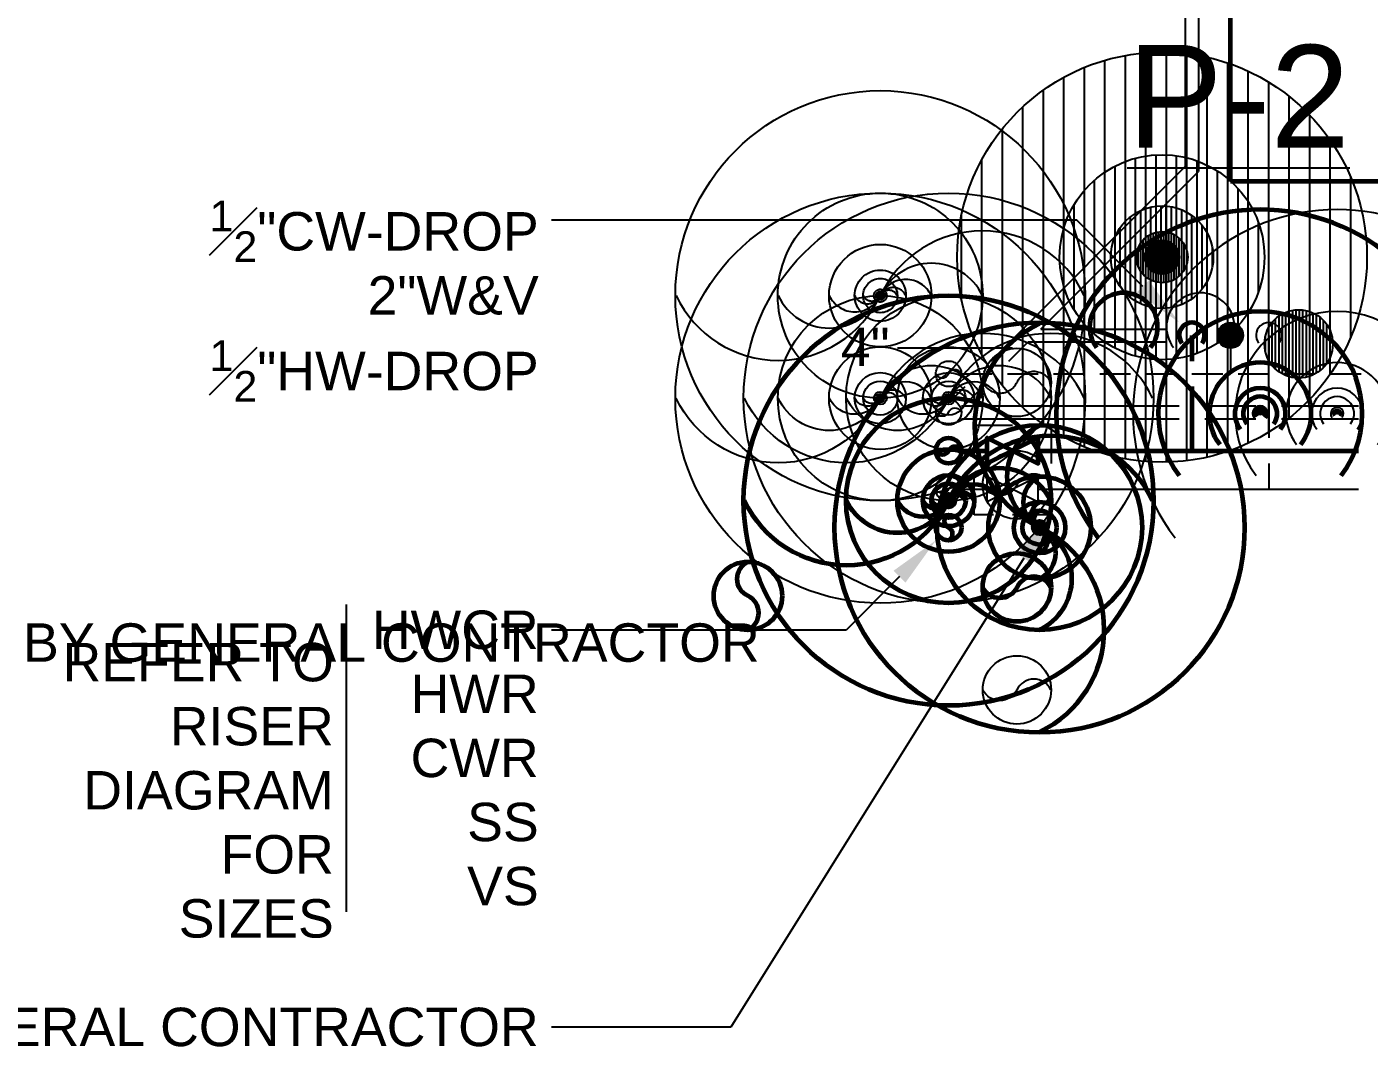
# Model space of a CAD drawing. Extents: x 2104 to 16979, y 4026 to 5124.
# Drawn here: x 8770.6 to 8927.8, y 4785.9 to 4906.6 of the extents above; entities that cross this region are included whole.
import ezdxf
from ezdxf import colors
from ezdxf.entities.mleader import LeaderData, LeaderLine
from ezdxf.math import Vec2, Vec3

# ---------------------------------------------------------------- set-up
doc = ezdxf.new("R2010")
doc.units = 0
doc.header["$LTSCALE"] = 18
doc.header["$MEASUREMENT"] = 0
doc.linetypes.add('HIDDEN', pattern=[0.375, 0.25, -0.125])
doc.linetypes.add('VENT', pattern=[0.30000000000000004, 0.2, -0.1])
for name, color, linetype in [('G-ANNO-TEXT', 70, 'Continuous'), ('P-HW-N', 1, 'Continuous'), ('P-HW-N @ 1 (1)', 1, 'Continuous'), ('P-HW-N @ 1 (2)', 1, 'Continuous'), ('P-HW-N @ 12', 1, 'Continuous'), ('P-HW-N @ 128', 1, 'Continuous'), ('P-HW-N @ 16', 1, 'Continuous'), ('P-HW-N @ 192', 1, 'Continuous'), ('P-HW-N @ 2', 1, 'Continuous'), ('P-HW-N @ 24', 1, 'Continuous'), ('P-HW-N @ 384', 1, 'Continuous'), ('P-HW-N @ 4', 1, 'Continuous'), ('P-HW-N @ 48', 1, 'Continuous'), ('P-HW-N @ 64', 1, 'Continuous'), ('P-HW-N @ 768', 1, 'Continuous'), ('P-HW-N @ 8', 1, 'Continuous'), ('P-HW-N @ 96', 1, 'Continuous'), ('P-SAN-N', 6, 'Continuous'), ('P-SAN-N @ 1 (1)', 6, 'Continuous'), ('P-SAN-N @ 1 (2)', 6, 'Continuous'), ('P-SAN-N @ 12', 6, 'Continuous'), ('P-SAN-N @ 128', 6, 'Continuous'), ('P-SAN-N @ 16', 6, 'Continuous'), ('P-SAN-N @ 192', 6, 'Continuous'), ('P-SAN-N @ 2', 6, 'Continuous'), ('P-SAN-N @ 24', 6, 'Continuous'), ('P-SAN-N @ 384', 6, 'Continuous'), ('P-SAN-N @ 4', 6, 'Continuous'), ('P-SAN-N @ 48', 6, 'Continuous'), ('P-SAN-N @ 64', 6, 'Continuous'), ('P-SAN-N @ 768', 6, 'Continuous'), ('P-SAN-N @ 8', 6, 'Continuous'), ('P-SAN-N @ 96', 6, 'Continuous'), ('P-SANV-N', 5, 'VENT'), ('P-SANV-N @ 1 (1)', 5, 'VENT'), ('P-SANV-N @ 1 (2)', 5, 'VENT'), ('P-SANV-N @ 12', 5, 'VENT'), ('P-SANV-N @ 128', 5, 'VENT'), ('P-SANV-N @ 16', 5, 'VENT'), ('P-SANV-N @ 192', 5, 'VENT'), ('P-SANV-N @ 2', 5, 'VENT'), ('P-SANV-N @ 24', 5, 'VENT'), ('P-SANV-N @ 384', 5, 'VENT'), ('P-SANV-N @ 4', 5, 'VENT'), ('P-SANV-N @ 48', 5, 'VENT'), ('P-SANV-N @ 64', 5, 'VENT'), ('P-SANV-N @ 768', 5, 'VENT'), ('P-SANV-N @ 8', 5, 'VENT'), ('P-SANV-N @ 96', 5, 'VENT')]:
    doc.layers.add(name, color=color, linetype=linetype)
for name, color, linetype, lineweight in [('P-CW-N', 4, 'Continuous', 60), ('P-CW-N @ 1 (1)', 4, 'Continuous', 60), ('P-CW-N @ 1 (2)', 4, 'Continuous', 60), ('P-CW-N @ 12', 4, 'Continuous', 60), ('P-CW-N @ 128', 4, 'Continuous', 60), ('P-CW-N @ 16', 4, 'Continuous', 60), ('P-CW-N @ 192', 4, 'Continuous', 60), ('P-CW-N @ 2', 4, 'Continuous', 60), ('P-CW-N @ 24', 4, 'Continuous', 60), ('P-CW-N @ 384', 4, 'Continuous', 60), ('P-CW-N @ 4', 4, 'Continuous', 60), ('P-CW-N @ 48', 4, 'Continuous', 60), ('P-CW-N @ 64', 4, 'Continuous', 60), ('P-CW-N @ 768', 4, 'Continuous', 60), ('P-CW-N @ 8', 4, 'Continuous', 60), ('P-CW-N @ 96', 4, 'Continuous', 60), ('P-HWC-N', 2, 'Continuous', 60), ('P-HWC-N @ 1 (1)', 2, 'Continuous', 60), ('P-HWC-N @ 1 (2)', 2, 'Continuous', 60), ('P-HWC-N @ 12', 2, 'Continuous', 60), ('P-HWC-N @ 128', 2, 'Continuous', 60), ('P-HWC-N @ 16', 2, 'Continuous', 60), ('P-HWC-N @ 192', 2, 'Continuous', 60), ('P-HWC-N @ 2', 2, 'Continuous', 60), ('P-HWC-N @ 24', 2, 'Continuous', 60), ('P-HWC-N @ 384', 2, 'Continuous', 60), ('P-HWC-N @ 4', 2, 'Continuous', 60), ('P-HWC-N @ 48', 2, 'Continuous', 60), ('P-HWC-N @ 64', 2, 'Continuous', 60), ('P-HWC-N @ 768', 2, 'Continuous', 60), ('P-HWC-N @ 8', 2, 'Continuous', 60), ('P-HWC-N @ 96', 2, 'Continuous', 60)]:
    doc.layers.add(name, color=color, linetype=linetype, lineweight=lineweight)
doc.layers.get('0').freeze()
doc.styles.add('Arial', font='arial.ttf')
doc.dimstyles.new('Loop048', dxfattribs={"dimscale": 0, "dimtxt": 0.09375, "dimasz": 0.03125, "dimexe": 0.0625, "dimexo": 0.0625, "dimgap": 0.09375, "dimtad": 1, "dimdec": 4, "dimzin": 3, "dimdsep": 46, "dimlunit": 4, "dimtxsty": 'Arial', "dimblk": 'OBLIQUE', "dimcen": 0.09375, "dimdle": 0.0625, "dimclrd": 256, "dimclre": 256, "dimclrt": 256, "dimadec": 4, "dimazin": 0, "dimtfac": 0.8, "dimtdec": 4, "dimtix": 1, "dimtofl": 0, "dimtmove": 1, "dimatfit": 0, "dimldrblk": 'LeaderNoteBlock', "dimfxl": 1, "dimfrac": 1, "dimtolj": 1, "dimtzin": 0, "dimlwd": -1, "dimlwe": -1, "dimarcsym": 0})

# ---------------------------------------------------------------- blocks, each defined once
blk = doc.blocks.new('*U7')
h = blk.add_hatch()
h.set_pattern_fill('ANSI31', color=256, scale=0.025, angle=135)
h.set_pattern_definition([(180, (0, 0), (-4.336808689942018e-19, -0.003125), [])])
edge = h.paths.add_edge_path()
edge.add_arc((-3.469446951953614e-18, -6.938893903907228e-18), 0.03125000000000001, 0, 360)
blk.add_circle((0, 0), 0.03125)
blk = doc.blocks.new('*U435')
at = {"layer": 'P-SANV-N @ 1 (1)', "rotation": 270}
blk.add_blockref('*U7', (8951.5, 4927.343581524154), dxfattribs=at)
at = {"layer": 'P-SANV-N @ 1 (2)', "rotation": 270}
blk.add_blockref('*U7', (8951.5, 4927.343581524154), dxfattribs=at)
at = {"layer": 'P-SANV-N @ 12', "xscale": 12, "yscale": 12, "zscale": 12, "rotation": 270}
blk.add_blockref('*U7', (8951.5, 4927.343581524154), dxfattribs=at)
at = {"layer": 'P-SANV-N @ 128', "xscale": 128, "yscale": 128, "zscale": 128, "rotation": 270}
blk.add_blockref('*U7', (8967.5, 4937.5), dxfattribs=at)
at = {"layer": 'P-SANV-N @ 16', "xscale": 16, "yscale": 16, "zscale": 16, "rotation": 270}
blk.add_blockref('*U7', (8951.5, 4927.343581524154), dxfattribs=at)
at = {"layer": 'P-SANV-N @ 192', "xscale": 192, "yscale": 192, "zscale": 192, "rotation": 270}
blk.add_blockref('*U7', (8951.5, 4927.343581524154), dxfattribs=at)
at = {"layer": 'P-SANV-N @ 2', "xscale": 2, "yscale": 2, "zscale": 2, "rotation": 270}
blk.add_blockref('*U7', (8951.5, 4927.343581524154), dxfattribs=at)
at = {"layer": 'P-SANV-N @ 24', "xscale": 24, "yscale": 24, "zscale": 24, "rotation": 270}
blk.add_blockref('*U7', (8951.5, 4927.343581524154), dxfattribs=at)
at = {"layer": 'P-SANV-N @ 384', "xscale": 384, "yscale": 384, "zscale": 384, "rotation": 270}
blk.add_blockref('*U7', (8951.5, 4927.343581524154), dxfattribs=at)
at = {"layer": 'P-SANV-N @ 4', "xscale": 4, "yscale": 4, "zscale": 4, "rotation": 270}
blk.add_blockref('*U7', (8951.5, 4927.343581524154), dxfattribs=at)
at = {"layer": 'P-SANV-N @ 48', "xscale": 48, "yscale": 48, "zscale": 48, "rotation": 270}
blk.add_blockref('*U7', (8928, 5011.5), dxfattribs=at)
at = {"layer": 'P-SANV-N @ 64', "xscale": 64, "yscale": 64, "zscale": 64, "rotation": 270}
blk.add_blockref('*U7', (8951.5, 4927.343581524154), dxfattribs=at)
at = {"layer": 'P-SANV-N @ 768', "xscale": 768, "yscale": 768, "zscale": 768, "rotation": 270}
blk.add_blockref('*U7', (8951.5, 4927.343581524154), dxfattribs=at)
at = {"layer": 'P-SANV-N @ 8', "xscale": 8, "yscale": 8, "zscale": 8, "rotation": 270}
blk.add_blockref('*U7', (8951.5, 4927.343581524154), dxfattribs=at)
at = {"layer": 'P-SANV-N @ 96', "xscale": 96, "yscale": 96, "zscale": 96, "rotation": 270}
blk.add_blockref('*U7', (8951.5, 4927.343581524154), dxfattribs=at)
blk = doc.blocks.new('*U443')
at = {"layer": 'P-SAN-N @ 1 (1)', "rotation": 270}
blk.add_blockref('*U7', (8903.5, 4879.656418475847), dxfattribs=at)
at = {"layer": 'P-SAN-N @ 1 (2)', "rotation": 270}
blk.add_blockref('*U7', (8903.5, 4879.656418475847), dxfattribs=at)
at = {"layer": 'P-SAN-N @ 12', "xscale": 12, "yscale": 12, "zscale": 12, "rotation": 270}
blk.add_blockref('*U7', (8903.5, 4879.656418475847), dxfattribs=at)
at = {"layer": 'P-SAN-N @ 128', "xscale": 128, "yscale": 128, "zscale": 128, "rotation": 270}
blk.add_blockref('*U7', (8919.5, 4869.500000000001), dxfattribs=at)
at = {"layer": 'P-SAN-N @ 16', "xscale": 16, "yscale": 16, "zscale": 16, "rotation": 270}
blk.add_blockref('*U7', (8903.5, 4879.656418475847), dxfattribs=at)
at = {"layer": 'P-SAN-N @ 192', "xscale": 192, "yscale": 192, "zscale": 192, "rotation": 270}
blk.add_blockref('*U7', (8903.5, 4879.656418475847), dxfattribs=at)
at = {"layer": 'P-SAN-N @ 2', "xscale": 2, "yscale": 2, "zscale": 2, "rotation": 270}
blk.add_blockref('*U7', (8903.5, 4879.656418475847), dxfattribs=at)
at = {"layer": 'P-SAN-N @ 24', "xscale": 24, "yscale": 24, "zscale": 24, "rotation": 270}
blk.add_blockref('*U7', (8903.5, 4879.656418475847), dxfattribs=at)
at = {"layer": 'P-SAN-N @ 384', "xscale": 384, "yscale": 384, "zscale": 384, "rotation": 270}
blk.add_blockref('*U7', (8903.5, 4879.656418475847), dxfattribs=at)
at = {"layer": 'P-SAN-N @ 4', "xscale": 4, "yscale": 4, "zscale": 4, "rotation": 270}
blk.add_blockref('*U7', (8903.5, 4879.656418475847), dxfattribs=at)
at = {"layer": 'P-SAN-N @ 48', "xscale": 48, "yscale": 48, "zscale": 48, "rotation": 270}
blk.add_blockref('*U7', (8911.5, 4870.500000000001), dxfattribs=at)
at = {"layer": 'P-SAN-N @ 64', "xscale": 64, "yscale": 64, "zscale": 64, "rotation": 270}
blk.add_blockref('*U7', (8903.5, 4879.656418475847), dxfattribs=at)
at = {"layer": 'P-SAN-N @ 768', "xscale": 768, "yscale": 768, "zscale": 768, "rotation": 270}
blk.add_blockref('*U7', (8903.5, 4879.656418475847), dxfattribs=at)
at = {"layer": 'P-SAN-N @ 8', "xscale": 8, "yscale": 8, "zscale": 8, "rotation": 270}
blk.add_blockref('*U7', (8903.5, 4879.656418475847), dxfattribs=at)
at = {"layer": 'P-SAN-N @ 96', "xscale": 96, "yscale": 96, "zscale": 96, "rotation": 270}
blk.add_blockref('*U7', (8903.5, 4879.656418475847), dxfattribs=at)
blk = doc.blocks.new('*U8')
at = {"linetype": 'Continuous'}
blk.add_arc((0, 0), 0.03111555437015312, 232.5669694738212, 127.4330305261797, dxfattribs=at)
blk = doc.blocks.new('*U444')
at = {"layer": 'P-CW-N @ 1 (1)', "rotation": 89.99999999999999}
blk.add_blockref('*U8', (8914.999999999998, 4861.343581524154), dxfattribs=at)
at = {"layer": 'P-CW-N @ 1 (2)', "rotation": 89.99999999999999}
blk.add_blockref('*U8', (8914.999999999998, 4861.343581524154), dxfattribs=at)
at = {"layer": 'P-CW-N @ 12', "xscale": 12, "yscale": 12, "zscale": 12, "rotation": 89.99999999999999}
blk.add_blockref('*U8', (8914.999999999998, 4861.343581524154), dxfattribs=at)
at = {"layer": 'P-CW-N @ 128', "xscale": 128, "yscale": 128, "zscale": 128, "rotation": 89.99999999999999}
blk.add_blockref('*U8', (8898.999999999998, 4871.5), dxfattribs=at)
at = {"layer": 'P-CW-N @ 16', "xscale": 16, "yscale": 16, "zscale": 16, "rotation": 89.99999999999999}
blk.add_blockref('*U8', (8914.999999999998, 4861.343581524154), dxfattribs=at)
at = {"layer": 'P-CW-N @ 192', "xscale": 192, "yscale": 192, "zscale": 192, "rotation": 89.99999999999999}
blk.add_blockref('*U8', (8914.999999999998, 4861.343581524154), dxfattribs=at)
at = {"layer": 'P-CW-N @ 2', "xscale": 2, "yscale": 2, "zscale": 2, "rotation": 89.99999999999999}
blk.add_blockref('*U8', (8914.999999999998, 4861.343581524154), dxfattribs=at)
at = {"layer": 'P-CW-N @ 24', "xscale": 24, "yscale": 24, "zscale": 24, "rotation": 89.99999999999999}
blk.add_blockref('*U8', (8914.999999999998, 4861.343581524154), dxfattribs=at)
at = {"layer": 'P-CW-N @ 384', "xscale": 384, "yscale": 384, "zscale": 384, "rotation": 89.99999999999999}
blk.add_blockref('*U8', (8914.999999999998, 4861.343581524154), dxfattribs=at)
at = {"layer": 'P-CW-N @ 4', "xscale": 4, "yscale": 4, "zscale": 4, "rotation": 89.99999999999999}
blk.add_blockref('*U8', (8914.999999999998, 4861.343581524154), dxfattribs=at)
at = {"layer": 'P-CW-N @ 48', "xscale": 48, "yscale": 48, "zscale": 48, "rotation": 89.99999999999999}
blk.add_blockref('*U8', (8906.999999999998, 4870.5), dxfattribs=at)
at = {"layer": 'P-CW-N @ 64', "xscale": 64, "yscale": 64, "zscale": 64, "rotation": 89.99999999999999}
blk.add_blockref('*U8', (8914.999999999998, 4861.343581524154), dxfattribs=at)
at = {"layer": 'P-CW-N @ 768', "xscale": 768, "yscale": 768, "zscale": 768, "rotation": 89.99999999999999}
blk.add_blockref('*U8', (8914.999999999998, 4861.343581524154), dxfattribs=at)
at = {"layer": 'P-CW-N @ 8', "xscale": 8, "yscale": 8, "zscale": 8, "rotation": 89.99999999999999}
blk.add_blockref('*U8', (8914.999999999998, 4861.343581524154), dxfattribs=at)
at = {"layer": 'P-CW-N @ 96', "xscale": 96, "yscale": 96, "zscale": 96, "rotation": 89.99999999999999}
blk.add_blockref('*U8', (8914.999999999998, 4861.343581524154), dxfattribs=at)
blk = doc.blocks.new('*U445')
at = {"layer": 'P-HW-N @ 1 (1)', "rotation": 89.99999999999999}
blk.add_blockref('*U8', (8923.999999999998, 4861.343581524154), dxfattribs=at)
at = {"layer": 'P-HW-N @ 1 (2)', "rotation": 89.99999999999999}
blk.add_blockref('*U8', (8923.999999999998, 4861.343581524154), dxfattribs=at)
at = {"layer": 'P-HW-N @ 12', "xscale": 12, "yscale": 12, "zscale": 12, "rotation": 89.99999999999999}
blk.add_blockref('*U8', (8923.999999999998, 4861.343581524154), dxfattribs=at)
at = {"layer": 'P-HW-N @ 128', "xscale": 128, "yscale": 128, "zscale": 128, "rotation": 89.99999999999999}
blk.add_blockref('*U8', (8907.999999999998, 4871.5), dxfattribs=at)
at = {"layer": 'P-HW-N @ 16', "xscale": 16, "yscale": 16, "zscale": 16, "rotation": 89.99999999999999}
blk.add_blockref('*U8', (8923.999999999998, 4861.343581524154), dxfattribs=at)
at = {"layer": 'P-HW-N @ 192', "xscale": 192, "yscale": 192, "zscale": 192, "rotation": 89.99999999999999}
blk.add_blockref('*U8', (8923.999999999998, 4861.343581524154), dxfattribs=at)
at = {"layer": 'P-HW-N @ 2', "xscale": 2, "yscale": 2, "zscale": 2, "rotation": 89.99999999999999}
blk.add_blockref('*U8', (8923.999999999998, 4861.343581524154), dxfattribs=at)
at = {"layer": 'P-HW-N @ 24', "xscale": 24, "yscale": 24, "zscale": 24, "rotation": 89.99999999999999}
blk.add_blockref('*U8', (8923.999999999998, 4861.343581524154), dxfattribs=at)
at = {"layer": 'P-HW-N @ 384', "xscale": 384, "yscale": 384, "zscale": 384, "rotation": 89.99999999999999}
blk.add_blockref('*U8', (8923.999999999998, 4861.343581524154), dxfattribs=at)
at = {"layer": 'P-HW-N @ 4', "xscale": 4, "yscale": 4, "zscale": 4, "rotation": 89.99999999999999}
blk.add_blockref('*U8', (8923.999999999998, 4861.343581524154), dxfattribs=at)
at = {"layer": 'P-HW-N @ 48', "xscale": 48, "yscale": 48, "zscale": 48, "rotation": 89.99999999999999}
blk.add_blockref('*U8', (8915.999999999998, 4870.5), dxfattribs=at)
at = {"layer": 'P-HW-N @ 64', "xscale": 64, "yscale": 64, "zscale": 64, "rotation": 89.99999999999999}
blk.add_blockref('*U8', (8923.999999999998, 4861.343581524154), dxfattribs=at)
at = {"layer": 'P-HW-N @ 768', "xscale": 768, "yscale": 768, "zscale": 768, "rotation": 89.99999999999999}
blk.add_blockref('*U8', (8923.999999999998, 4861.343581524154), dxfattribs=at)
at = {"layer": 'P-HW-N @ 8', "xscale": 8, "yscale": 8, "zscale": 8, "rotation": 89.99999999999999}
blk.add_blockref('*U8', (8923.999999999998, 4861.343581524154), dxfattribs=at)
at = {"layer": 'P-HW-N @ 96', "xscale": 96, "yscale": 96, "zscale": 96, "rotation": 89.99999999999999}
blk.add_blockref('*U8', (8923.999999999998, 4861.343581524154), dxfattribs=at)
blk = doc.blocks.new('*U6')
blk.add_lwpolyline([(-3.332323771482692e-18, 0.03111555437015312, 0.6342579873937333), (-8.890457814381136e-18, 5.234717341758689e-34, -0.6342579873937336), (-6.793508145416166e-18, -0.03111555437015312)], format="xyb")
blk.add_circle((0, 0), 0.03125)
blk = doc.blocks.new('*U450')
at = {"layer": 'P-CW-N @ 1 (1)', "rotation": 270}
blk.add_blockref('*U6', (8878.5, 4851.156418475846), dxfattribs=at)
at = {"layer": 'P-CW-N @ 1 (2)', "rotation": 270}
blk.add_blockref('*U6', (8878.5, 4851.156418475846), dxfattribs=at)
at = {"layer": 'P-CW-N @ 12', "xscale": 12, "yscale": 12, "zscale": 12, "rotation": 270}
blk.add_blockref('*U6', (8878.5, 4851.156418475846), dxfattribs=at)
at = {"layer": 'P-CW-N @ 128', "xscale": 128, "yscale": 128, "zscale": 128, "rotation": 270}
blk.add_blockref('*U6', (8886.5, 4841), dxfattribs=at)
at = {"layer": 'P-CW-N @ 16', "xscale": 16, "yscale": 16, "zscale": 16, "rotation": 270}
blk.add_blockref('*U6', (8878.5, 4851.156418475846), dxfattribs=at)
at = {"layer": 'P-CW-N @ 192', "xscale": 192, "yscale": 192, "zscale": 192, "rotation": 270}
blk.add_blockref('*U6', (8878.5, 4851.156418475846), dxfattribs=at)
at = {"layer": 'P-CW-N @ 2', "xscale": 2, "yscale": 2, "zscale": 2, "rotation": 270}
blk.add_blockref('*U6', (8878.5, 4851.156418475846), dxfattribs=at)
at = {"layer": 'P-CW-N @ 24', "xscale": 24, "yscale": 24, "zscale": 24, "rotation": 270}
blk.add_blockref('*U6', (8878.5, 4851.156418475846), dxfattribs=at)
at = {"layer": 'P-CW-N @ 384', "xscale": 384, "yscale": 384, "zscale": 384, "rotation": 270}
blk.add_blockref('*U6', (8878.5, 4851.156418475846), dxfattribs=at)
at = {"layer": 'P-CW-N @ 4', "xscale": 4, "yscale": 4, "zscale": 4, "rotation": 270}
blk.add_blockref('*U6', (8878.5, 4851.156418475846), dxfattribs=at)
at = {"layer": 'P-CW-N @ 48', "xscale": 48, "yscale": 48, "zscale": 48, "rotation": 270}
blk.add_blockref('*U6', (8878.5, 4857), dxfattribs=at)
at = {"layer": 'P-CW-N @ 64', "xscale": 64, "yscale": 64, "zscale": 64, "rotation": 270}
blk.add_blockref('*U6', (8878.5, 4851.156418475846), dxfattribs=at)
at = {"layer": 'P-CW-N @ 768', "xscale": 768, "yscale": 768, "zscale": 768, "rotation": 270}
blk.add_blockref('*U6', (8878.5, 4851.156418475846), dxfattribs=at)
at = {"layer": 'P-CW-N @ 8', "xscale": 8, "yscale": 8, "zscale": 8, "rotation": 270}
blk.add_blockref('*U6', (8878.5, 4851.156418475846), dxfattribs=at)
at = {"layer": 'P-CW-N @ 96', "xscale": 96, "yscale": 96, "zscale": 96, "rotation": 270}
blk.add_blockref('*U6', (8878.5, 4851.156418475846), dxfattribs=at)
blk = doc.blocks.new('*U451')
at = {"layer": 'P-HW-N @ 1 (1)', "rotation": 270}
blk.add_blockref('*U6', (8878.5, 4863.156418475846), dxfattribs=at)
at = {"layer": 'P-HW-N @ 1 (2)', "rotation": 270}
blk.add_blockref('*U6', (8878.5, 4863.156418475846), dxfattribs=at)
at = {"layer": 'P-HW-N @ 12', "xscale": 12, "yscale": 12, "zscale": 12, "rotation": 270}
blk.add_blockref('*U6', (8878.5, 4863.156418475846), dxfattribs=at)
at = {"layer": 'P-HW-N @ 128', "xscale": 128, "yscale": 128, "zscale": 128, "rotation": 270}
blk.add_blockref('*U6', (8886.5, 4829), dxfattribs=at)
at = {"layer": 'P-HW-N @ 16', "xscale": 16, "yscale": 16, "zscale": 16, "rotation": 270}
blk.add_blockref('*U6', (8878.5, 4863.156418475846), dxfattribs=at)
at = {"layer": 'P-HW-N @ 192', "xscale": 192, "yscale": 192, "zscale": 192, "rotation": 270}
blk.add_blockref('*U6', (8878.5, 4863.156418475846), dxfattribs=at)
at = {"layer": 'P-HW-N @ 2', "xscale": 2, "yscale": 2, "zscale": 2, "rotation": 270}
blk.add_blockref('*U6', (8878.5, 4863.156418475846), dxfattribs=at)
at = {"layer": 'P-HW-N @ 24', "xscale": 24, "yscale": 24, "zscale": 24, "rotation": 270}
blk.add_blockref('*U6', (8878.5, 4863.156418475846), dxfattribs=at)
at = {"layer": 'P-HW-N @ 384', "xscale": 384, "yscale": 384, "zscale": 384, "rotation": 270}
blk.add_blockref('*U6', (8878.5, 4863.156418475846), dxfattribs=at)
at = {"layer": 'P-HW-N @ 4', "xscale": 4, "yscale": 4, "zscale": 4, "rotation": 270}
blk.add_blockref('*U6', (8878.5, 4863.156418475846), dxfattribs=at)
at = {"layer": 'P-HW-N @ 48', "xscale": 48, "yscale": 48, "zscale": 48, "rotation": 270}
blk.add_blockref('*U6', (8878.5, 4852.5), dxfattribs=at)
at = {"layer": 'P-HW-N @ 64', "xscale": 64, "yscale": 64, "zscale": 64, "rotation": 270}
blk.add_blockref('*U6', (8878.5, 4863.156418475846), dxfattribs=at)
at = {"layer": 'P-HW-N @ 768', "xscale": 768, "yscale": 768, "zscale": 768, "rotation": 270}
blk.add_blockref('*U6', (8878.5, 4863.156418475846), dxfattribs=at)
at = {"layer": 'P-HW-N @ 8', "xscale": 8, "yscale": 8, "zscale": 8, "rotation": 270}
blk.add_blockref('*U6', (8878.5, 4863.156418475846), dxfattribs=at)
at = {"layer": 'P-HW-N @ 96', "xscale": 96, "yscale": 96, "zscale": 96, "rotation": 270}
blk.add_blockref('*U6', (8878.5, 4863.156418475846), dxfattribs=at)
blk = doc.blocks.new('*U452')
at = {"layer": 'P-SAN-N @ 1 (1)', "rotation": 270}
blk.add_blockref('*U6', (8870.5, 4863.156418475846), dxfattribs=at)
at = {"layer": 'P-SAN-N @ 1 (2)', "rotation": 270}
blk.add_blockref('*U6', (8870.5, 4863.156418475846), dxfattribs=at)
at = {"layer": 'P-SAN-N @ 12', "xscale": 12, "yscale": 12, "zscale": 12, "rotation": 270}
blk.add_blockref('*U6', (8870.5, 4863.156418475846), dxfattribs=at)
at = {"layer": 'P-SAN-N @ 128', "xscale": 128, "yscale": 128, "zscale": 128, "rotation": 270}
blk.add_blockref('*U6', (8886.5, 4853), dxfattribs=at)
at = {"layer": 'P-SAN-N @ 16', "xscale": 16, "yscale": 16, "zscale": 16, "rotation": 270}
blk.add_blockref('*U6', (8870.5, 4863.156418475846), dxfattribs=at)
at = {"layer": 'P-SAN-N @ 192', "xscale": 192, "yscale": 192, "zscale": 192, "rotation": 270}
blk.add_blockref('*U6', (8870.5, 4863.156418475846), dxfattribs=at)
at = {"layer": 'P-SAN-N @ 2', "xscale": 2, "yscale": 2, "zscale": 2, "rotation": 270}
blk.add_blockref('*U6', (8870.5, 4863.156418475846), dxfattribs=at)
at = {"layer": 'P-SAN-N @ 24', "xscale": 24, "yscale": 24, "zscale": 24, "rotation": 270}
blk.add_blockref('*U6', (8870.5, 4863.156418475846), dxfattribs=at)
at = {"layer": 'P-SAN-N @ 384', "xscale": 384, "yscale": 384, "zscale": 384, "rotation": 270}
blk.add_blockref('*U6', (8870.5, 4863.156418475846), dxfattribs=at)
at = {"layer": 'P-SAN-N @ 4', "xscale": 4, "yscale": 4, "zscale": 4, "rotation": 270}
blk.add_blockref('*U6', (8870.5, 4863.156418475846), dxfattribs=at)
at = {"layer": 'P-SAN-N @ 48', "xscale": 48, "yscale": 48, "zscale": 48, "rotation": 270}
blk.add_blockref('*U6', (8878.5, 4861.5), dxfattribs=at)
at = {"layer": 'P-SAN-N @ 64', "xscale": 64, "yscale": 64, "zscale": 64, "rotation": 270}
blk.add_blockref('*U6', (8870.5, 4863.156418475846), dxfattribs=at)
at = {"layer": 'P-SAN-N @ 768', "xscale": 768, "yscale": 768, "zscale": 768, "rotation": 270}
blk.add_blockref('*U6', (8870.5, 4863.156418475846), dxfattribs=at)
at = {"layer": 'P-SAN-N @ 8', "xscale": 8, "yscale": 8, "zscale": 8, "rotation": 270}
blk.add_blockref('*U6', (8870.5, 4863.156418475846), dxfattribs=at)
at = {"layer": 'P-SAN-N @ 96', "xscale": 96, "yscale": 96, "zscale": 96, "rotation": 270}
blk.add_blockref('*U6', (8870.5, 4863.156418475846), dxfattribs=at)
blk = doc.blocks.new('*U453')
at = {"layer": 'P-SANV-N @ 1 (1)', "rotation": 270}
blk.add_blockref('*U6', (8870.5, 4875.156418475846), dxfattribs=at)
at = {"layer": 'P-SANV-N @ 1 (2)', "rotation": 270}
blk.add_blockref('*U6', (8870.5, 4875.156418475846), dxfattribs=at)
at = {"layer": 'P-SANV-N @ 12', "xscale": 12, "yscale": 12, "zscale": 12, "rotation": 270}
blk.add_blockref('*U6', (8870.5, 4875.156418475846), dxfattribs=at)
at = {"layer": 'P-SANV-N @ 128', "xscale": 128, "yscale": 128, "zscale": 128, "rotation": 270}
blk.add_blockref('*U6', (8886.5, 4865), dxfattribs=at)
at = {"layer": 'P-SANV-N @ 16', "xscale": 16, "yscale": 16, "zscale": 16, "rotation": 270}
blk.add_blockref('*U6', (8870.5, 4875.156418475846), dxfattribs=at)
at = {"layer": 'P-SANV-N @ 192', "xscale": 192, "yscale": 192, "zscale": 192, "rotation": 270}
blk.add_blockref('*U6', (8870.5, 4875.156418475846), dxfattribs=at)
at = {"layer": 'P-SANV-N @ 2', "xscale": 2, "yscale": 2, "zscale": 2, "rotation": 270}
blk.add_blockref('*U6', (8870.5, 4875.156418475846), dxfattribs=at)
at = {"layer": 'P-SANV-N @ 24', "xscale": 24, "yscale": 24, "zscale": 24, "rotation": 270}
blk.add_blockref('*U6', (8870.5, 4875.156418475846), dxfattribs=at)
at = {"layer": 'P-SANV-N @ 384', "xscale": 384, "yscale": 384, "zscale": 384, "rotation": 270}
blk.add_blockref('*U6', (8870.5, 4875.156418475846), dxfattribs=at)
at = {"layer": 'P-SANV-N @ 4', "xscale": 4, "yscale": 4, "zscale": 4, "rotation": 270}
blk.add_blockref('*U6', (8870.5, 4875.156418475846), dxfattribs=at)
at = {"layer": 'P-SANV-N @ 48', "xscale": 48, "yscale": 48, "zscale": 48, "rotation": 270}
blk.add_blockref('*U6', (8878.5, 4866), dxfattribs=at)
at = {"layer": 'P-SANV-N @ 64', "xscale": 64, "yscale": 64, "zscale": 64, "rotation": 270}
blk.add_blockref('*U6', (8870.5, 4875.156418475846), dxfattribs=at)
at = {"layer": 'P-SANV-N @ 768', "xscale": 768, "yscale": 768, "zscale": 768, "rotation": 270}
blk.add_blockref('*U6', (8870.5, 4875.156418475846), dxfattribs=at)
at = {"layer": 'P-SANV-N @ 8', "xscale": 8, "yscale": 8, "zscale": 8, "rotation": 270}
blk.add_blockref('*U6', (8870.5, 4875.156418475846), dxfattribs=at)
at = {"layer": 'P-SANV-N @ 96', "xscale": 96, "yscale": 96, "zscale": 96, "rotation": 270}
blk.add_blockref('*U6', (8870.5, 4875.156418475846), dxfattribs=at)
blk = doc.blocks.new('*U10')
at = {"linetype": 'Continuous'}
blk.add_lwpolyline([(-0.06249999999977263, -0.03124999999991473), (-0.06249999999977263, 0.03124999999991463), (0.0625, -0.03124999999991473), (0.0625, 0.03124999999991472), (-0.06249999999977263, -0.03124999999991473)], dxfattribs=at)
blk = doc.blocks.new('_Oblique')
at = {"color": 0, "linetype": 'ByBlock', "lineweight": -2}
blk.add_line((-0.5, -0.5), (0.5, 0.5), dxfattribs=at)
blk = doc.blocks.new('LeaderNoteBlock')
blk.add_ellipse((0, 0), major_axis=(1, -1.836909530733566e-16), ratio=0.2499999999998295, start_param=5.387520513321723, end_param=10.32044275462724)
blk = doc.blocks.new('*U738')
at = {"layer": 'P-HWC-N @ 1 (1)', "rotation": 180}
blk.add_blockref('*U6', (8889.156418475846, 4848), dxfattribs=at)
at = {"layer": 'P-HWC-N @ 1 (2)', "rotation": 180}
blk.add_blockref('*U6', (8889.156418475846, 4848), dxfattribs=at)
at = {"layer": 'P-HWC-N @ 12', "xscale": 12, "yscale": 12, "zscale": 12, "rotation": 180}
blk.add_blockref('*U6', (8889.156418475846, 4848), dxfattribs=at)
at = {"layer": 'P-HWC-N @ 128', "xscale": 128, "yscale": 128, "zscale": 128, "rotation": 180}
blk.add_blockref('*U6', (8855, 4840), dxfattribs=at)
at = {"layer": 'P-HWC-N @ 16', "xscale": 16, "yscale": 16, "zscale": 16, "rotation": 180}
blk.add_blockref('*U6', (8889.156418475846, 4848), dxfattribs=at)
at = {"layer": 'P-HWC-N @ 192', "xscale": 192, "yscale": 192, "zscale": 192, "rotation": 180}
blk.add_blockref('*U6', (8889.156418475846, 4848), dxfattribs=at)
at = {"layer": 'P-HWC-N @ 2', "xscale": 2, "yscale": 2, "zscale": 2, "rotation": 180}
blk.add_blockref('*U6', (8889.156418475846, 4848), dxfattribs=at)
at = {"layer": 'P-HWC-N @ 24', "xscale": 24, "yscale": 24, "zscale": 24, "rotation": 180}
blk.add_blockref('*U6', (8889.156418475846, 4848), dxfattribs=at)
at = {"layer": 'P-HWC-N @ 384', "xscale": 384, "yscale": 384, "zscale": 384, "rotation": 180}
blk.add_blockref('*U6', (8889.156418475846, 4848), dxfattribs=at)
at = {"layer": 'P-HWC-N @ 4', "xscale": 4, "yscale": 4, "zscale": 4, "rotation": 180}
blk.add_blockref('*U6', (8889.156418475846, 4848), dxfattribs=at)
at = {"layer": 'P-HWC-N @ 48', "xscale": 48, "yscale": 48, "zscale": 48, "rotation": 180}
blk.add_blockref('*U6', (8878.5, 4848), dxfattribs=at)
at = {"layer": 'P-HWC-N @ 64', "xscale": 64, "yscale": 64, "zscale": 64, "rotation": 180}
blk.add_blockref('*U6', (8889.156418475846, 4848), dxfattribs=at)
at = {"layer": 'P-HWC-N @ 768', "xscale": 768, "yscale": 768, "zscale": 768, "rotation": 180}
blk.add_blockref('*U6', (8889.156418475846, 4848), dxfattribs=at)
at = {"layer": 'P-HWC-N @ 8', "xscale": 8, "yscale": 8, "zscale": 8, "rotation": 180}
blk.add_blockref('*U6', (8889.156418475846, 4848), dxfattribs=at)
at = {"layer": 'P-HWC-N @ 96', "xscale": 96, "yscale": 96, "zscale": 96, "rotation": 180}
blk.add_blockref('*U6', (8889.156418475846, 4848), dxfattribs=at)

msp = doc.modelspace()

# ---------------------------------------------------------------- linework, layer by layer
at = {"layer": 'G-ANNO-TEXT'}
msp.add_line((8808, 4803), (8808, 4839), dxfattribs=at)
at = {"layer": 'G-ANNO-TEXT', "linetype": 'HIDDEN'}
msp.add_lwpolyline([(8881.5, 4849.5), (8881.5, 4860), (8890.5, 4860), (8890.5, 4849.5)], close=True, dxfattribs=at)
at = {"layer": 'P-CW-N'}
for p, q in [((8911.5, 4888.5), (8911.5, 4980)), ((8940, 4888.5), (8911.5, 4888.5)), ((8907, 4870.5), (8907, 4867.5)), ((8907, 4864.5), (8907, 4857)), ((8880, 4857), (8883, 4857)), ((8889, 4857), (8926.5, 4857))]:
    msp.add_line(p, q, dxfattribs=at)
at = {"layer": 'P-HW-N'}
for p, q in [((8916, 4870.5), (8916, 4867.5)), ((8916, 4864.5), (8916, 4858.5)), ((8916, 4855.5), (8916, 4852.5)), ((8880, 4852.5), (8883, 4852.5)), ((8889, 4852.5), (8926.5, 4852.5))]:
    msp.add_line(p, q, dxfattribs=at)
at = {"layer": 'P-SAN-N'}
for p, q in [((8906.249999999998, 4890.31066017178), (8906.250000000002, 4980.283797799093)), ((8907.749999999998, 4939.189339826273), (8907.749999999998, 4889.689339828218)), ((8883.43933982822, 4867.5), (8906.249999999998, 4890.310660171779)), ((8889.310660171783, 4871.250000000002), (8907.749999999998, 4889.689339828216)), ((8889.310660171783, 4871.250000000002), (8904, 4871.250000000002)), ((8885.560660171781, 4867.5), (8887.810660171781, 4869.749999999999)), ((8887.810660171781, 4869.749999999999), (8904, 4869.749999999999)), ((8878.888228567655, 4862.948888739434), (8880.43933982822, 4864.5)), ((8879.948888739433, 4861.888228567654), (8882.56066017178, 4864.5)), ((8880, 4862.25), (8905.5, 4862.25)), ((8880, 4860.75), (8905.5, 4860.75)), ((8908.5, 4862.25), (8914.5, 4862.25)), ((8908.5, 4860.75), (8914.5, 4860.75)), ((8917.5, 4862.25), (8926.5, 4862.25)), ((8917.5, 4860.75), (8926.5, 4860.75))]:
    msp.add_line(p, q, dxfattribs=at)
at = {"layer": 'P-SANV-N'}
for p, q in [((8911.5, 4869), (8911.5, 4866)), ((8880, 4866), (8928, 4866))]:
    msp.add_line(p, q, dxfattribs=at)

# ---------------------------------------------------------------- block references
at = {"layer": 'P-CW-N'}
for name in ['*U444', '*U450']:
    msp.add_blockref(name, (0, 0), dxfattribs=at)
at = {"layer": 'P-CW-N @ 48', "xscale": 48, "yscale": 48, "zscale": 48}
msp.add_blockref('*U10', (8886, 4857), dxfattribs=at)
at = {"layer": 'P-HW-N'}
for name in ['*U451', '*U445']:
    msp.add_blockref(name, (0, 0), dxfattribs=at)
at = {"layer": 'P-HW-N @ 48', "xscale": 48, "yscale": 48, "zscale": 48}
msp.add_blockref('*U10', (8886, 4852.5), dxfattribs=at)
at = {"layer": 'P-HWC-N'}
msp.add_blockref('*U738', (0, 0), dxfattribs=at)
at = {"layer": 'P-SAN-N'}
for name in ['*U443', '*U452']:
    msp.add_blockref(name, (0, 0), dxfattribs=at)
at = {"layer": 'P-SANV-N'}
for name in ['*U435', '*U453']:
    msp.add_blockref(name, (0, 0), dxfattribs=at)

# ---------------------------------------------------------------- texts
at = {"layer": 'G-ANNO-TEXT', "attachment_point": 3, "style": 'Arial'}
for s, insert, char_height, width in [('{\\LP-2}', (8925.5, 4904.5), 12, 68), ('\\A1;4"', (8871.599999999627, 4871.400000000373), 4.5, 29.09999999999854)]:
    msp.add_mtext(s, dxfattribs=dict(at, insert=insert, char_height=char_height, width=width))
at = {"layer": 'G-ANNO-TEXT', "insert": (8806.5, 4834.5), "char_height": 4.5, "attachment_point": 3, "style": 'Arial'}
msp.add_mtext_dynamic_manual_height_columns('REFER TO RISER DIAGRAM FOR SIZES', width=32.78803644800246, gutter_width=22.5, heights=[0], dxfattribs=at)

# ---------------------------------------------------------------- leaders
at = {"layer": 'G-ANNO-TEXT'}
msp.add_leader([(8886, 4869), (8874, 4869), (8872.5, 4869)], dimstyle='Loop048', override={"dimscale": 0}, dxfattribs=at)
ml = msp.add_multileader_mtext('Standard', dxfattribs=at)
ml.set_content('\\pxt1;FURNISH 18"x18" RATED ACCESS PANEL TO BE INSTALLED BY GENERAL CONTRACTOR', color=256, style='Arial')
ml.set_leader_properties(color=256, linetype='ByLayer', lineweight=-1)
ml.build(insert=Vec2(0, 0))
ml.multileader.update_dxf_attribs({"has_dogleg": 0, "dogleg_length": 0.125, "arrow_head_size": 6, "scale": 48})
ctx = ml.context
ctx.base_point, ctx.scale, ctx.char_height, ctx.arrow_head_size, ctx.landing_gap_size, ctx.plane_origin = Vec3(6274.5, 4917), 48, 4.5, 6, 1.5, Vec3(6157.5, 4869)
notes = []
notes.append((ctx, [(0, (1, 1, 0), (6268.5, 4917), (1, 0), 6, [(0, [(6153, 4849.5), (6196.5, 4917)], 0, [])])]))
ctx.mtext.insert, ctx.mtext.width, ctx.mtext.flow_direction = Vec3(6276, 4919.288369713506), 83.89541749058299, 5
ml = msp.add_multileader_mtext('Standard', dxfattribs=at)
ml.set_content('\\pxt1;FURNISH 18"x18" RATED ACCESS PANEL TO BE INSTALLED BY GENERAL CONTRACTOR', color=256, style='Arial')
ml.set_leader_properties(color=256, linetype='ByLayer', lineweight=-1)
ml.build(insert=Vec2(0, 0))
ml.multileader.update_dxf_attribs({"has_dogleg": 0, "dogleg_length": 0.125, "arrow_head_size": 6, "scale": 48})
ctx = ml.context
ctx.base_point, ctx.scale, ctx.char_height, ctx.arrow_head_size, ctx.landing_gap_size, ctx.plane_origin = Vec3(6619.5, 4899), 48, 4.5, 6, 1.5, Vec3(6502.5, 4851)
notes.append((ctx, [(0, (1, 1, 0), (6613.5, 4899), (1, 0), 6, [(0, [(6502.5, 4851), (6559.5, 4899)], 0, [])])]))
ctx.mtext.insert, ctx.mtext.width, ctx.mtext.flow_direction = Vec3(6621, 4901.288369713506), 140.2899396817411, 5
ml = msp.add_multileader_mtext('Standard', dxfattribs=at)
ml.set_content('\\A1;{\\H0.8x;\\S1#2;}"CW-DROP\\P2"W&V\\P{\\H0.8x;\\S1#2;}"HW-DROP', color=256, style='Arial')
ml.set_leader_properties(color=256, linetype='ByLayer', lineweight=-1)
ml.build(insert=Vec2(0, 0))
ml.multileader.update_dxf_attribs({"has_dogleg": 0, "dogleg_length": 0.125, "arrow_head_size": 6, "scale": 48})
ctx = ml.context
ctx.base_point, ctx.scale, ctx.char_height, ctx.arrow_head_size, ctx.landing_gap_size, ctx.plane_origin = Vec3(8791.160914051841, 4884), 48, 4.5, 6, 1.5, Vec3(8905.5, 4872)
ctx.text_align_type = 2
notes.append((ctx, [(0, (1, 1, 0), (8838, 4884), (-1, 0), 6, [(0, [(8905.5, 4872), (8893.5, 4884)], 0, [])])]))
ctx.mtext.insert, ctx.mtext.alignment, ctx.mtext.flow_direction = Vec3(8830.5, 4886.288369713506), 3, 5
ml = msp.add_multileader_mtext('Standard', dxfattribs=at)
ml.set_content('\\pxt1;FURNISH 18"x18" RATED ACCESS PANEL TO BE INSTALLED BY GENERAL CONTRACTOR', color=256, style='Arial')
ml.set_leader_properties(color=256, linetype='ByLayer', lineweight=-1)
ml.build(insert=Vec2(0, 0))
ml.multileader.update_dxf_attribs({"has_dogleg": 0, "dogleg_length": 0.125, "arrow_head_size": 6, "scale": 48})
ctx = ml.context
ctx.base_point, ctx.scale, ctx.char_height, ctx.arrow_head_size, ctx.landing_gap_size, ctx.plane_origin = Vec3(8727.915757162347, 4789.5), 48, 4.5, 6, 1.5, Vec3(8890.5, 4848)
ctx.text_align_type = 2
notes.append((ctx, [(0, (1, 1, 0), (8838, 4789.5), (-1, 0), 6, [(0, [(8890.5, 4849.5), (8853, 4789.5)], 0, [])])]))
ctx.mtext.insert, ctx.mtext.width, ctx.mtext.alignment, ctx.mtext.flow_direction = Vec3(8830.5, 4791.788369713506), 115.0815784892056, 3, 5
ml = msp.add_multileader_mtext('Standard', dxfattribs=at)
ml.set_content('HWCR\\PHWR\\PCWR\\PSS\\PVS', color=256, style='Arial')
ml.set_leader_properties(color=256, linetype='ByLayer', lineweight=-1)
ml.build(insert=Vec2(0, 0))
ml.multileader.update_dxf_attribs({"has_dogleg": 0, "dogleg_length": 0.125, "arrow_head_size": 6, "scale": 48})
ctx = ml.context
ctx.base_point, ctx.scale, ctx.char_height, ctx.arrow_head_size, ctx.landing_gap_size, ctx.plane_origin = Vec3(8810.030013642565, 4836), 48, 4.5, 6, 1.5, Vec3(8877, 4846.5)
ctx.text_align_type = 2
notes.append((ctx, [(0, (1, 1, 0), (8838, 4836), (-1, 0), 6, [(0, [(8877, 4846.5), (8866.5, 4836)], 0, [])])]))
ctx.mtext.insert, ctx.mtext.alignment, ctx.mtext.flow_direction = Vec3(8830.5, 4838.288369713506), 3, 5
ml = msp.add_multileader_mtext('Standard', dxfattribs=at)
ml.set_content('\\pxt1;FURNISH 18"x18" RATED ACCESS PANEL TO BE INSTALLED BY GENERAL CONTRACTOR', color=256, style='Arial')
ml.set_leader_properties(color=256, linetype='ByLayer', lineweight=-1)
ml.build(insert=Vec2(0, 0))
ml.multileader.update_dxf_attribs({"has_dogleg": 0, "dogleg_length": 0.125, "arrow_head_size": 6, "scale": 48})
ctx = ml.context
ctx.base_point, ctx.scale, ctx.char_height, ctx.arrow_head_size, ctx.landing_gap_size, ctx.plane_origin = Vec3(8586, 4834.5), 48, 4.5, 6, 1.5, Vec3(8359.5, 4809)
notes.append((ctx, [(0, (1, 1, 0), (8580, 4834.5), (1, 0), 6, [(0, [(8373, 4843.5), (8382, 4834.5)], 0, [])])]))
ctx.mtext.insert, ctx.mtext.width, ctx.mtext.flow_direction = Vec3(8587.5, 4836.788369713506), 100.3045739442714, 5
for ctx, leaders in notes:
    for number, flags, end, landing, length, lines in leaders:
        leader = LeaderData()
        leader.index, (leader.has_last_leader_line, leader.has_dogleg_vector, leader.attachment_direction) = number, flags
        leader.last_leader_point, leader.dogleg_vector, leader.dogleg_length = Vec3(end), Vec3(landing), length
        for number, points, colour, breaks in lines:
            line = LeaderLine()
            line.index, line.vertices, line.color, line.breaks = number, Vec3.list(points), colors.encode_raw_color(colour), breaks
            leader.lines.append(line)
        ctx.leaders.append(leader)

doc.saveas('drawing.dxf')
